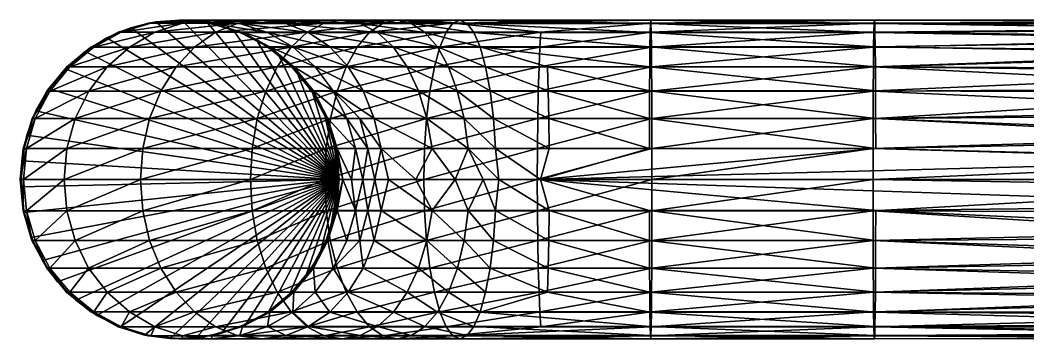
# Model space of a CAD drawing. Extents: x -0.59 to 0.59, y -0.13 to 0.13.
# Drawn here: x -0.5926 to -0.3235, y -0.0423 to 0.0426 of the extents above; entities that cross this region are included whole.
import ezdxf

# ---------------------------------------------------------------- set-up
doc = ezdxf.new("R2010")
doc.units = 0
doc.layers.add('Wire_0_85_Bent90_Degrees_Small_v3', color=255, linetype='CONTINUOUS')

msp = doc.modelspace()

# ---------------------------------------------------------------- meshes
at = {"layer": 'Wire_0_85_Bent90_Degrees_Small_v3', "color": 255}
mesh = msp.add_polyface(dxfattribs=at)
corners = [(-0.556307, 0.04222, -0.70019), (-0.549415, 0.042636, -0.700186), (-0.549904, 0.042645, -0.28513), (-0.563025, 0.040647, -0.700195), (-0.558186, 0.041879, -0.285155), (-0.569394, 0.037958, -0.700199), (-0.56613, 0.03944, -0.285179), (-0.573459, 0.035466, -0.285202), (-0.54251, 0.041935, -0.700181), (-0.541602, 0.041784, -0.285105), (-0.530615, 0.008444, 0.016134), (-0.560418, 0.000134, -0.010078), (-0.559811, 0.008444, -0.010591), (-0.529246, 0.016424, 0.014197), (-0.557999, 0.016424, -0.012123), (-0.526975, 0.023748, 0.010984), (-0.554994, 0.023748, -0.014663), (-0.580831, 0.000134, -0.043797), (-0.580097, 0.008444, -0.0441), (-0.577904, 0.016424, -0.045007), (-0.574268, 0.023748, -0.046509), (-0.550926, 0.030165, -0.018101), (-0.569347, 0.030165, -0.048543), (-0.545994, 0.035466, -0.02227), (-0.563378, 0.035466, -0.05101), (-0.540394, 0.03944, -0.027004), (-0.556603, 0.03944, -0.053811), (-0.579335, 0.030165, -0.089512), (-0.572905, 0.035466, -0.090138), (-0.565606, 0.03944, -0.090849), (-0.534325, 0.041879, -0.032134), (-0.549261, 0.041879, -0.056847), (-0.557696, 0.041879, -0.09162), (-0.541606, 0.042645, -0.060014), (-0.549449, 0.042645, -0.092425), (-0.573695, 0.035466, -0.126353), (-0.566365, 0.03944, -0.126235), (-0.573642, 0.035466, -0.160807), (-0.566312, 0.03944, -0.160803), (-0.55842, 0.041879, -0.126107), (-0.550136, 0.042645, -0.125975), (-0.558367, 0.041879, -0.160798), (-0.550084, 0.042645, -0.160793), (-0.541182, 0.041784, -0.093232), (-0.541781, 0.041784, -0.160789), (-0.592414, -0.00177, -0.700215), (-0.5075, 0.000143, -0.700157), (-0.592164, 0.005168, -0.700215), (-0.590826, 0.01196, -0.700214), (-0.588404, 0.018423, -0.700212), (-0.584912, 0.024391, -0.70021), (-0.580488, 0.029706, -0.700207), (-0.575258, 0.034276, -0.700203)]
mesh.append_faces([[corners[k] for k in face] for face in [(0, 1, 2), (3, 0, 4), (5, 3, 6), (7, 5, 6), (6, 3, 4), (1, 8, 2), (4, 0, 2), (2, 8, 9), (10, 11, 12), (13, 12, 14), (15, 14, 16), (17, 12, 11), (18, 14, 12), (19, 16, 14), (16, 19, 20), (20, 21, 16), (21, 20, 22), (22, 23, 21), (23, 22, 24), (24, 25, 23), (25, 24, 26), (27, 24, 22), (28, 26, 24), (26, 28, 29), (30, 26, 31), (29, 31, 26), (31, 29, 32), (32, 33, 31), (33, 32, 34), (29, 35, 36), (36, 37, 38), (36, 32, 29), (32, 36, 39), (39, 34, 32), (34, 39, 40), (38, 39, 36), (39, 38, 41), (41, 40, 39), (40, 41, 42), (38, 7, 6), (6, 41, 38), (41, 6, 4), (4, 42, 41), (42, 4, 2), (40, 43, 34), (44, 40, 42), (2, 44, 42), (44, 2, 9), (45, 46, 47), (47, 46, 48), (48, 46, 49), (49, 46, 50), (50, 46, 51), (51, 46, 52), (52, 46, 5), (5, 46, 3)]], dxfattribs={"color": 255})
mesh = msp.add_polyface(dxfattribs=at)
corners = [(-0.511186, 0.017292, -0.700159), (-0.508891, 0.010744, -0.700158), (-0.510675, 0.016399, -0.285005), (-0.507854, 0.005488, -0.700157), (-0.507373, 0.000143, -0.274595), (-0.508221, 0.008428, -0.284998), (-0.5075, 0.000143, -0.700157), (-0.508089, -0.006764, -0.700157), (-0.507373, 0.000143, -0.274595), (-0.508395, 0.008428, -0.16076), (-0.506378, 0.000143, -0.090834), (-0.508441, 0.008428, -0.125292), (-0.518675, 0.02887, -0.700164), (-0.514469, 0.02338, -0.700162), (-0.514591, 0.023761, -0.285018), (-0.519828, 0.030222, -0.285036), (-0.531073, 0.000134, 0.016783), (-0.510818, 0.008444, 0.028117), (-0.511179, 0.000134, 0.028824), (-0.530615, 0.008444, 0.016134), (-0.509739, 0.016424, 0.026004), (-0.529246, 0.016424, 0.014197), (-0.560418, 0.000134, -0.010078), (-0.559811, 0.008444, -0.010591), (-0.507951, 0.023748, 0.0225), (-0.526975, 0.023748, 0.010984), (-0.50553, 0.030165, 0.017757), (-0.523902, 0.030165, 0.006634), (-0.557999, 0.016424, -0.012123), (-0.554994, 0.023748, -0.014663), (-0.550926, 0.030165, -0.018101), (-0.501015, 0.023761, -0.060289), (-0.513802, 0.030222, -0.071505), (-0.508956, 0.023761, -0.073502), (-0.519496, 0.030222, -0.095339), (-0.514277, 0.023761, -0.095841), (-0.505333, 0.016399, -0.074996), (-0.510375, 0.016399, -0.096217), (-0.520053, 0.030222, -0.125487), (-0.514813, 0.023761, -0.125397), (-0.510895, 0.016399, -0.12533), (-0.520004, 0.030222, -0.160772), (-0.514766, 0.023761, -0.160765), (-0.510848, 0.016399, -0.16076), (-0.507933, 0.008428, -0.096457), (-0.563025, 0.040647, -0.700195), (-0.556307, 0.04222, -0.70019), (-0.54251, 0.041935, -0.700181), (-0.535812, 0.040164, -0.700176), (-0.529475, 0.03736, -0.700172), (-0.523709, 0.033576, -0.700168)]
mesh.append_faces([[corners[k] for k in face] for face in [(0, 1, 2), (3, 4, 5), (6, 7, 8), (1, 3, 5), (2, 1, 5), (5, 4, 9), (9, 10, 11), (12, 13, 14), (13, 0, 14), (15, 12, 14), (14, 0, 2), (16, 17, 18), (17, 16, 19), (19, 20, 17), (20, 19, 21), (22, 19, 16), (23, 21, 19), (21, 24, 20), (24, 21, 25), (25, 26, 24), (26, 25, 27), (28, 25, 21), (29, 27, 25), (27, 29, 30), (31, 32, 33), (34, 33, 32), (33, 34, 35), (35, 36, 33), (36, 35, 37), (38, 35, 34), (35, 38, 39), (39, 37, 35), (37, 39, 40), (41, 39, 38), (39, 41, 42), (42, 40, 39), (40, 42, 43), (40, 44, 37), (44, 40, 11), (43, 11, 40), (11, 43, 9), (15, 42, 41), (42, 15, 14), (14, 43, 42), (43, 14, 2), (2, 9, 43), (9, 2, 5), (45, 6, 46), (47, 6, 48), (48, 6, 49), (49, 6, 50), (50, 6, 12), (12, 6, 13), (13, 6, 0), (0, 6, 1), (1, 6, 3)]], dxfattribs={"color": 255})
mesh = msp.add_polyface(dxfattribs=at)
corners = [(-0.54251, 0.041935, -0.700181), (-0.535812, 0.040164, -0.700176), (-0.541602, 0.041784, -0.285105), (-0.523709, 0.033576, -0.700168), (-0.518675, 0.02887, -0.700164), (-0.519828, 0.030222, -0.285036), (-0.529475, 0.03736, -0.700172), (-0.526241, 0.035492, -0.285057), (-0.533606, 0.039374, -0.28508), (-0.523902, 0.030165, 0.006634), (-0.502595, 0.035466, 0.012005), (-0.50553, 0.030165, 0.017757), (-0.520176, 0.035466, 0.00136), (-0.499262, 0.03944, 0.005475), (-0.515945, 0.03944, -0.004628), (-0.550926, 0.030165, -0.018101), (-0.545994, 0.035466, -0.02227), (-0.540394, 0.03944, -0.027004), (-0.51136, 0.041879, -0.011117), (-0.534325, 0.041879, -0.032134), (-0.506579, 0.042645, -0.017882), (-0.527999, 0.042645, -0.037483), (-0.556603, 0.03944, -0.053811), (-0.549261, 0.041879, -0.056847), (-0.541606, 0.042645, -0.060014), (-0.501787, 0.041784, -0.024664), (-0.521656, 0.041784, -0.042844), (-0.497171, 0.039374, -0.031196), (-0.515548, 0.039374, -0.048008), (-0.533933, 0.041784, -0.063187), (-0.526542, 0.039374, -0.066244), (-0.549449, 0.042645, -0.092425), (-0.541182, 0.041784, -0.093232), (-0.53322, 0.039374, -0.094008), (-0.50992, 0.035492, -0.052765), (-0.519733, 0.035492, -0.069057), (-0.505019, 0.030222, -0.056906), (-0.513802, 0.030222, -0.071505), (-0.525885, 0.035492, -0.094721), (-0.519496, 0.030222, -0.095339), (-0.541781, 0.041784, -0.160789), (-0.550136, 0.042645, -0.125975), (-0.533784, 0.039374, -0.160784), (-0.526419, 0.035492, -0.160778), (-0.520053, 0.030222, -0.125487), (-0.520004, 0.030222, -0.160772), (-0.556307, 0.04222, -0.70019), (-0.5075, 0.000143, -0.700157), (-0.549415, 0.042636, -0.700186)]
mesh.append_faces([[corners[k] for k in face] for face in [(0, 1, 2), (3, 4, 5), (6, 3, 7), (1, 6, 8), (2, 1, 8), (8, 6, 7), (7, 3, 5), (9, 10, 11), (10, 9, 12), (13, 12, 14), (15, 12, 9), (12, 15, 16), (16, 14, 12), (14, 16, 17), (17, 18, 14), (18, 17, 19), (19, 20, 18), (20, 19, 21), (22, 19, 17), (23, 21, 19), (21, 23, 24), (21, 25, 20), (25, 21, 26), (27, 26, 28), (24, 26, 21), (26, 24, 29), (29, 28, 26), (28, 29, 30), (31, 29, 24), (29, 31, 32), (32, 30, 29), (30, 32, 33), (30, 34, 28), (34, 30, 35), (35, 36, 34), (36, 35, 37), (33, 35, 30), (35, 33, 38), (38, 37, 35), (37, 38, 39), (40, 32, 41), (40, 33, 32), (33, 40, 42), (42, 38, 33), (38, 42, 43), (43, 39, 38), (44, 39, 43), (44, 43, 45), (2, 42, 40), (42, 2, 8), (8, 43, 42), (43, 8, 7), (7, 45, 43), (45, 7, 5), (46, 47, 48), (48, 47, 0)]], dxfattribs={"color": 255})
mesh = msp.add_polyface(dxfattribs=at)
corners = [(-0.494199, 0.000143, -0.063428), (-0.48691, 0.000143, -0.056355), (-0.496148, 0.008428, -0.064403), (-0.501026, 0.000143, -0.073412), (-0.49784, 0.000143, -0.067901), (-0.499753, 0.008428, -0.069323), (-0.504117, 0.000143, -0.081175), (-0.503067, 0.008428, -0.075935), (-0.507373, 0.000143, -0.274595), (-0.506378, 0.000143, -0.090834), (-0.508395, 0.008428, -0.16076), (-0.507933, 0.008428, -0.096457), (-0.508441, 0.008428, -0.125292), (-0.482517, 0.008428, -0.051937), (-0.511179, 0.000134, 0.028824), (-0.484587, 0.008444, 0.037807), (-0.484768, 0.000134, 0.038581), (-0.510818, 0.008444, 0.028117), (-0.484048, 0.016424, 0.035496), (-0.509739, 0.016424, 0.026004), (-0.483154, 0.023748, 0.031664), (-0.507951, 0.023748, 0.0225), (-0.481944, 0.030165, 0.026476), (-0.50553, 0.030165, 0.017757), (-0.480476, 0.035466, 0.020186), (-0.502595, 0.035466, 0.012005), (-0.478809, 0.03944, 0.013044), (-0.499262, 0.03944, 0.005475), (-0.520176, 0.035466, 0.00136), (-0.477002, 0.041879, 0.005305), (-0.49565, 0.041879, -0.001602), (-0.515945, 0.03944, -0.004628), (-0.51136, 0.041879, -0.011117), (-0.475117, 0.042645, -0.002763), (-0.491884, 0.042645, -0.00898), (-0.506579, 0.042645, -0.017882), (-0.488108, 0.041784, -0.016376), (-0.501787, 0.041784, -0.024664), (-0.484472, 0.039374, -0.023499), (-0.497171, 0.039374, -0.031196), (-0.521656, 0.041784, -0.042844), (-0.481124, 0.035492, -0.030061), (-0.49292, 0.035492, -0.037213), (-0.515548, 0.039374, -0.048008), (-0.50992, 0.035492, -0.052765), (-0.489218, 0.030222, -0.042453), (-0.505019, 0.030222, -0.056906), (-0.486194, 0.023761, -0.046733), (-0.501015, 0.023761, -0.060289), (-0.483933, 0.016399, -0.049934), (-0.498022, 0.016399, -0.062818), (-0.513802, 0.030222, -0.071505), (-0.508956, 0.023761, -0.073502), (-0.501853, 0.016399, -0.068055), (-0.505333, 0.016399, -0.074996), (-0.510375, 0.016399, -0.096217)]
mesh.append_faces([[corners[k] for k in face] for face in [(0, 1, 2), (3, 4, 5), (6, 3, 7), (8, 9, 10), (9, 6, 11), (4, 0, 2), (12, 9, 11), (11, 6, 7), (7, 3, 5), (5, 4, 2), (2, 1, 13), (14, 15, 16), (15, 14, 17), (17, 18, 15), (18, 17, 19), (19, 20, 18), (20, 19, 21), (21, 22, 20), (22, 21, 23), (23, 24, 22), (24, 23, 25), (26, 25, 27), (28, 27, 25), (29, 27, 30), (31, 30, 27), (30, 31, 32), (33, 30, 34), (32, 34, 30), (34, 32, 35), (35, 36, 34), (36, 35, 37), (37, 38, 36), (38, 37, 39), (40, 39, 37), (39, 41, 38), (41, 39, 42), (43, 42, 39), (42, 43, 44), (44, 45, 42), (45, 44, 46), (46, 47, 45), (47, 46, 48), (48, 49, 47), (49, 48, 50), (50, 13, 49), (13, 50, 2), (51, 48, 46), (52, 50, 48), (53, 50, 52), (53, 52, 54), (53, 2, 50), (2, 53, 5), (54, 5, 53), (5, 54, 7), (55, 7, 54), (7, 55, 11)]], dxfattribs={"color": 255})
mesh = msp.add_polyface(dxfattribs=at)
corners = [(-0.464747, 0.000143, -0.044022), (-0.453643, 0.000143, -0.042842), (-0.465646, 0.008428, -0.043383), (-0.48691, 0.000143, -0.056355), (-0.476447, 0.000143, -0.049004), (-0.482517, 0.008428, -0.051937), (-0.468886, 0.000143, -0.045208), (-0.472932, 0.008428, -0.046121), (-0.451336, 0.008428, -0.04193), (-0.484768, 0.000134, 0.038581), (-0.454447, 0.008444, 0.041372), (-0.454477, 0.000134, 0.042165), (-0.484587, 0.008444, 0.037807), (-0.454358, 0.016424, 0.039001), (-0.484048, 0.016424, 0.035496), (-0.454212, 0.023748, 0.035068), (-0.483154, 0.023748, 0.031664), (-0.454013, 0.030165, 0.029746), (-0.481944, 0.030165, 0.026476), (-0.453771, 0.035466, 0.023292), (-0.480476, 0.035466, 0.020186), (-0.453496, 0.03944, 0.015965), (-0.478809, 0.03944, 0.013044), (-0.477002, 0.041879, 0.005305), (-0.424188, 0.042645, -0.000112), (-0.475117, 0.042645, -0.002763), (-0.502595, 0.035466, 0.012005), (-0.499262, 0.03944, 0.005475), (-0.49565, 0.041879, -0.001602), (-0.424254, 0.041784, -0.008417), (-0.473227, 0.041784, -0.010851), (-0.424318, 0.039374, -0.016417), (-0.471408, 0.039374, -0.018642), (-0.42438, 0.035492, -0.023785), (-0.469734, 0.035492, -0.025818), (-0.45176, 0.030222, -0.030323), (-0.46828, 0.030222, -0.032069), (-0.451572, 0.023761, -0.035562), (-0.467094, 0.023761, -0.037176), (-0.45143, 0.016399, -0.039479), (-0.466206, 0.016399, -0.040994), (-0.491884, 0.042645, -0.00898), (-0.488108, 0.041784, -0.016376), (-0.484472, 0.039374, -0.023499), (-0.481124, 0.035492, -0.030061), (-0.478208, 0.030222, -0.035777), (-0.49292, 0.035492, -0.037213), (-0.489218, 0.030222, -0.042453), (-0.475828, 0.023761, -0.040445), (-0.486194, 0.023761, -0.046733), (-0.474047, 0.016399, -0.043936), (-0.483933, 0.016399, -0.049934)]
mesh.append_faces([[corners[k] for k in face] for face in [(0, 1, 2), (3, 4, 5), (4, 6, 7), (6, 0, 7), (5, 4, 7), (7, 0, 2), (2, 1, 8), (9, 10, 11), (10, 9, 12), (12, 13, 10), (13, 12, 14), (14, 15, 13), (15, 14, 16), (16, 17, 15), (17, 16, 18), (18, 19, 17), (19, 18, 20), (20, 21, 19), (21, 20, 22), (23, 21, 22), (24, 23, 25), (26, 22, 20), (27, 23, 22), (28, 25, 23), (29, 25, 30), (31, 30, 32), (33, 32, 34), (35, 34, 36), (36, 37, 35), (37, 36, 38), (38, 39, 37), (39, 38, 40), (40, 8, 39), (8, 40, 2), (41, 30, 25), (30, 41, 42), (42, 32, 30), (32, 42, 43), (43, 34, 32), (34, 43, 44), (44, 36, 34), (36, 44, 45), (46, 45, 44), (45, 46, 47), (45, 38, 36), (38, 45, 48), (47, 48, 45), (48, 47, 49), (48, 40, 38), (40, 48, 50), (49, 50, 48), (50, 49, 51), (50, 2, 40), (2, 50, 7), (51, 7, 50), (7, 51, 5)]], dxfattribs={"color": 255})
mesh = msp.add_polyface(dxfattribs=at)
corners = [(-0.451336, 0.008428, -0.04193), (-0.453643, 0.000143, -0.042842), (-0.424542, 0.008428, -0.041818), (-0.364095, 0.008428, -0.041965), (-0.423843, 0.000134, 0.04234), (-0.454448, -0.008176, 0.04138), (-0.454477, 0.000134, 0.042165), (-0.36481, 0.008444, 0.041373), (-0.364817, 0.000134, 0.042167), (-0.42385, 0.008444, 0.041546), (-0.364789, 0.016424, 0.039001), (-0.423869, 0.016424, 0.039173), (-0.454447, 0.008444, 0.041372), (-0.454358, 0.016424, 0.039001), (-0.364756, 0.023748, 0.035067), (-0.423902, 0.023748, 0.035238), (-0.36471, 0.030165, 0.029743), (-0.423946, 0.030165, 0.029911), (-0.454212, 0.023748, 0.035068), (-0.454013, 0.030165, 0.029746), (-0.364654, 0.035466, 0.023285), (-0.424, 0.035466, 0.023452), (-0.364591, 0.03944, 0.015955), (-0.424059, 0.03944, 0.01612), (-0.453771, 0.035466, 0.023292), (-0.453496, 0.03944, 0.015965), (-0.364522, 0.041879, 0.00801), (-0.424123, 0.041879, 0.008173), (-0.364449, 0.042645, -0.000274), (-0.424188, 0.042645, -0.000112), (-0.477002, 0.041879, 0.005305), (-0.364376, 0.041784, -0.008577), (-0.424254, 0.041784, -0.008417), (-0.364306, 0.039374, -0.016574), (-0.424318, 0.039374, -0.016417), (-0.475117, 0.042645, -0.002763), (-0.473227, 0.041784, -0.010851), (-0.364244, 0.035492, -0.02394), (-0.42438, 0.035492, -0.023785), (-0.364191, 0.030222, -0.030355), (-0.424438, 0.030222, -0.030203), (-0.471408, 0.039374, -0.018642), (-0.469734, 0.035492, -0.025818), (-0.45176, 0.030222, -0.030323), (-0.364149, 0.023761, -0.035594), (-0.424488, 0.023761, -0.035445), (-0.364118, 0.016399, -0.039512), (-0.424525, 0.016399, -0.039365), (-0.451572, 0.023761, -0.035562), (-0.45143, 0.016399, -0.039479)]
mesh.append_faces([[corners[k] for k in face] for face in [(0, 1, 2), (2, 1, 3), (4, 5, 6), (4, 7, 8), (7, 4, 9), (9, 10, 7), (10, 9, 11), (6, 9, 4), (9, 6, 12), (12, 11, 9), (11, 12, 13), (11, 14, 10), (14, 11, 15), (15, 16, 14), (16, 15, 17), (13, 15, 11), (15, 13, 18), (18, 17, 15), (17, 18, 19), (17, 20, 16), (20, 17, 21), (21, 22, 20), (22, 21, 23), (19, 21, 17), (21, 19, 24), (24, 23, 21), (23, 24, 25), (23, 26, 22), (26, 23, 27), (27, 28, 26), (28, 27, 29), (25, 27, 23), (30, 27, 25), (30, 29, 27), (29, 31, 28), (31, 29, 32), (32, 33, 31), (33, 32, 34), (35, 32, 29), (36, 34, 32), (34, 37, 33), (37, 34, 38), (38, 39, 37), (39, 38, 40), (41, 38, 34), (42, 40, 38), (43, 40, 42), (44, 40, 45), (46, 45, 47), (43, 45, 40), (45, 43, 48), (48, 47, 45), (47, 48, 49), (3, 47, 2), (49, 2, 47), (2, 49, 0)]], dxfattribs={"color": 255})
mesh = msp.add_polyface(dxfattribs=at)
corners = [(-0.36471, 0.030165, 0.029743), (-0.25, 0.02439, 0.034727), (-0.364756, 0.023748, 0.035067), (-0.25, 0.029706, 0.030303), (-0.25, 0.034276, 0.025072), (-0.25, 0.037958, 0.019208), (-0.364654, 0.035466, 0.023285), (-0.25, 0.040646, 0.01284), (-0.364591, 0.03944, 0.015955), (-0.25, 0.04222, 0.006122), (-0.364522, 0.041879, 0.00801), (-0.364376, 0.041784, -0.008577), (-0.25, 0.042636, -0.00077), (-0.364449, 0.042645, -0.000274), (-0.25, 0.000143, -0.042686), (-0.25, 0.005489, -0.042332), (-0.453643, 0.000143, -0.042842), (-0.25, 0.018423, 0.038219), (-0.25, 0.011959, 0.040641), (-0.364789, 0.016424, 0.039001), (-0.25, 0.005167, 0.041978), (-0.36481, 0.008444, 0.041373), (-0.25, -0.00177, 0.042228), (-0.364817, 0.000134, 0.042167), (-0.25, -0.00864, 0.041391), (-0.36481, -0.008176, 0.041382), (-0.25, -0.015285, 0.039461), (-0.36479, -0.016152, 0.039016), (-0.25, -0.021483, 0.036452), (-0.25, -0.027106, 0.032428), (-0.364756, -0.023469, 0.035085), (-0.25, -0.032021, 0.027543), (-0.36471, -0.029879, 0.029759), (-0.25, -0.03611, 0.021948), (-0.364654, -0.035172, 0.023298), (-0.25, -0.039264, 0.015775), (-0.364591, -0.039141, 0.015961), (-0.25, -0.041352, 0.009202), (-0.364521, -0.04158, 0.00801), (-0.364243, -0.035217, -0.023954), (-0.25, -0.030828, -0.029348), (-0.36419, -0.029948, -0.030367), (-0.25, -0.006764, -0.042097), (-0.453643, 0.000143, -0.042842), (-0.364094, -0.008144, -0.041966), (-0.25, 0.023381, -0.035717), (-0.364149, 0.023761, -0.035594), (-0.364118, 0.016399, -0.039512), (-0.25, 0.010745, -0.041295), (-0.364095, 0.008428, -0.041965), (-0.25, 0.028871, -0.03151), (-0.364191, 0.030222, -0.030355), (-0.25, 0.033576, -0.026476), (-0.364244, 0.035492, -0.02394), (-0.25, 0.03736, -0.02071), (-0.364306, 0.039374, -0.016574), (-0.25, 0.040164, -0.014373), (-0.25, -0.042292, 0.00235), (-0.364448, -0.042349, -0.000278), (-0.25, -0.042096, -0.004569), (-0.364376, -0.041495, -0.008586), (-0.25, -0.04081, -0.011387), (-0.364306, -0.039093, -0.016587), (-0.25, -0.038473, -0.017917), (-0.25, -0.025679, -0.03393), (-0.364148, -0.023485, -0.035602), (-0.25, -0.019831, -0.037641), (-0.364117, -0.016118, -0.039516), (-0.25, -0.013471, -0.040389), (-0.42454, -0.008144, -0.041818), (-0.424438, 0.030222, -0.030203), (-0.424488, 0.023761, -0.035445), (-0.424525, 0.016399, -0.039365)]
mesh.append_faces([[corners[k] for k in face] for face in [(0, 1, 2), (3, 1, 0), (4, 3, 0), (5, 4, 6), (7, 5, 8), (9, 7, 10), (11, 12, 13), (14, 15, 16), (17, 18, 19), (18, 20, 21), (20, 22, 23), (22, 24, 25), (24, 26, 25), (25, 26, 27), (28, 29, 30), (29, 31, 32), (31, 33, 34), (33, 35, 36), (35, 37, 36), (36, 37, 38), (39, 40, 41), (42, 43, 44), (42, 14, 43), (45, 46, 47), (48, 47, 49), (46, 50, 51), (51, 52, 53), (53, 54, 55), (55, 56, 11), (13, 9, 10), (10, 7, 8), (8, 5, 6), (6, 4, 0), (1, 17, 2), (2, 17, 19), (19, 18, 21), (21, 20, 23), (23, 22, 25), (26, 28, 27), (27, 28, 30), (30, 29, 32), (32, 31, 34), (34, 33, 36), (37, 57, 38), (38, 57, 58), (58, 59, 60), (60, 61, 62), (62, 63, 39), (41, 64, 65), (65, 66, 67), (67, 68, 44), (15, 49, 16), (69, 67, 44), (70, 46, 51), (71, 47, 46), (72, 49, 47)]], dxfattribs={"color": 255})
mesh = msp.add_polyface(dxfattribs=at)
corners = [(-0.25, 0.041935, -0.007675), (-0.25, 0.042636, -0.00077), (-0.364376, 0.041784, -0.008577), (-0.25, 0.040164, -0.014373), (-0.25, 0.03736, -0.02071), (-0.364306, 0.039374, -0.016574), (-0.25, 0.033576, -0.026476), (-0.364244, 0.035492, -0.02394), (-0.25, 0.028871, -0.03151), (-0.364191, 0.030222, -0.030355), (-0.25, 0.010745, -0.041295), (-0.25, 0.017293, -0.039), (-0.364118, 0.016399, -0.039512), (-0.25, 0.023381, -0.035717), (-0.25, -0.042292, 0.00235), (-0.25, -0.042096, -0.004569), (-0.364448, -0.042349, -0.000278), (-0.25, -0.04081, -0.011387), (-0.364376, -0.041495, -0.008586), (-0.25, -0.038473, -0.017917), (-0.364306, -0.039093, -0.016587), (-0.25, -0.035135, -0.023957), (-0.364243, -0.035217, -0.023954), (-0.25, -0.030828, -0.029348), (-0.25, -0.025679, -0.03393), (-0.25, -0.019831, -0.037641), (-0.364148, -0.023485, -0.035602), (-0.25, -0.013471, -0.040389), (-0.364117, -0.016118, -0.039516), (-0.25, -0.006764, -0.042097), (-0.364094, -0.008144, -0.041966), (-0.25, 0.005489, -0.042332), (-0.364095, 0.008428, -0.041965), (-0.364149, 0.023761, -0.035594), (-0.25, 0.04222, 0.006122), (-0.364449, 0.042645, -0.000274), (-0.36419, -0.029948, -0.030367), (-0.25, 0.000143, -0.042686), (-0.25, -0.041352, 0.009202), (-0.25, -0.039264, 0.015775), (-0.25, -0.03611, 0.021948), (-0.25, -0.032021, 0.027543), (-0.25, -0.027106, 0.032428), (-0.25, -0.021483, 0.036452), (-0.25, -0.015285, 0.039461), (-0.25, -0.00864, 0.041391), (-0.25, -0.00177, 0.042228), (-0.25, 0.005167, 0.041978), (-0.25, 0.011959, 0.040641), (-0.25, 0.018423, 0.038219), (-0.25, 0.02439, 0.034727), (-0.25, 0.029706, 0.030303), (-0.25, 0.034276, 0.025072), (-0.25, 0.037958, 0.019208), (-0.25, 0.040646, 0.01284)]
mesh.append_faces([[corners[k] for k in face] for face in [(0, 1, 2), (3, 0, 2), (4, 3, 5), (6, 4, 7), (8, 6, 9), (10, 11, 12), (11, 13, 12), (14, 15, 16), (15, 17, 18), (17, 19, 20), (19, 21, 22), (21, 23, 22), (24, 25, 26), (25, 27, 28), (27, 29, 30), (31, 10, 32), (13, 8, 33), (1, 34, 35), (23, 24, 36), (37, 29, 27), (37, 27, 25), (37, 25, 24), (37, 24, 23), (37, 23, 21), (37, 21, 19), (37, 19, 17), (37, 17, 15), (37, 15, 14), (37, 14, 38), (37, 38, 39), (37, 39, 40), (37, 40, 41), (37, 41, 42), (37, 42, 43), (37, 43, 44), (37, 44, 45), (37, 45, 46), (37, 46, 47), (37, 47, 48), (37, 48, 49), (37, 49, 50), (37, 50, 51), (37, 51, 52), (37, 52, 53), (37, 53, 54), (37, 54, 34), (37, 34, 1), (37, 1, 0), (37, 0, 3), (37, 3, 4), (37, 4, 6), (37, 6, 8), (37, 8, 13), (37, 13, 11), (37, 11, 10), (37, 10, 31)]], dxfattribs={"color": 255})
mesh = msp.add_polyface(dxfattribs=at)
corners = [(-0.580488, 0.029706, -0.700207), (-0.575258, 0.034276, -0.700203), (-0.579915, 0.030165, -0.285222), (-0.569394, 0.037958, -0.700199), (-0.573459, 0.035466, -0.285202), (-0.588404, 0.018423, -0.700212), (-0.584912, 0.024391, -0.70021), (-0.585239, 0.023748, -0.285239), (-0.590826, 0.01196, -0.700214), (-0.589172, 0.016424, -0.285251), (-0.592164, 0.005168, -0.700215), (-0.591544, 0.008444, -0.285258), (-0.592414, -0.00177, -0.700215), (-0.592337, 0.000134, -0.285261), (-0.559811, 0.008444, -0.010591), (-0.580831, 0.000134, -0.043797), (-0.580097, 0.008444, -0.0441), (-0.557999, 0.016424, -0.012123), (-0.577904, 0.016424, -0.045007), (-0.591706, 0.000134, -0.088309), (-0.590916, 0.008444, -0.088386), (-0.588554, 0.016424, -0.088616), (-0.574268, 0.023748, -0.046509), (-0.584637, 0.023748, -0.088997), (-0.569347, 0.030165, -0.048543), (-0.579335, 0.030165, -0.089512), (-0.563378, 0.035466, -0.05101), (-0.572905, 0.035466, -0.090138), (-0.592578, 0.000134, -0.126659), (-0.591784, 0.008444, -0.126646), (-0.589412, 0.016424, -0.126608), (-0.592523, 0.000134, -0.160821), (-0.591729, 0.008444, -0.16082), (-0.589357, 0.016424, -0.160819), (-0.585478, 0.023748, -0.126544), (-0.580153, 0.030165, -0.126457), (-0.585423, 0.023748, -0.160816), (-0.580099, 0.030165, -0.160812), (-0.573695, 0.035466, -0.126353), (-0.565606, 0.03944, -0.090849), (-0.573642, 0.035466, -0.160807), (-0.566365, 0.03944, -0.126235), (-0.566312, 0.03944, -0.160803)]
mesh.append_faces([[corners[k] for k in face] for face in [(0, 1, 2), (1, 3, 4), (5, 6, 7), (8, 5, 9), (10, 8, 11), (12, 10, 13), (13, 10, 11), (11, 8, 9), (6, 0, 7), (9, 5, 7), (7, 0, 2), (2, 1, 4), (14, 15, 16), (17, 16, 18), (19, 16, 15), (16, 19, 20), (20, 18, 16), (18, 20, 21), (21, 22, 18), (22, 21, 23), (23, 24, 22), (24, 23, 25), (26, 25, 27), (28, 20, 19), (20, 28, 29), (29, 21, 20), (21, 29, 30), (31, 29, 28), (29, 31, 32), (32, 30, 29), (30, 32, 33), (30, 23, 21), (23, 30, 34), (34, 25, 23), (25, 34, 35), (33, 34, 30), (34, 33, 36), (36, 35, 34), (35, 36, 37), (13, 32, 31), (32, 13, 11), (11, 33, 32), (33, 11, 9), (9, 36, 33), (36, 9, 7), (7, 37, 36), (37, 7, 2), (35, 27, 25), (27, 35, 38), (38, 39, 27), (37, 38, 35), (38, 37, 40), (40, 41, 38), (2, 40, 37), (40, 2, 4), (4, 42, 40)]], dxfattribs={"color": 255})
mesh = msp.add_polyface(dxfattribs=at)
corners = [(-0.5075, 0.000143, -0.700157), (-0.507373, 0.000143, -0.274595), (-0.507854, 0.005488, -0.700157), (-0.501026, 0.000143, -0.073412), (-0.504117, 0.000143, -0.081175), (-0.503067, -0.008144, -0.075936), (-0.49784, 0.000143, -0.067901), (-0.499753, -0.008144, -0.069324), (-0.494199, 0.000143, -0.063428), (-0.496148, -0.008144, -0.064403), (-0.48691, 0.000143, -0.056355), (-0.482516, -0.008144, -0.051938), (-0.506378, 0.000143, -0.090834), (-0.507373, 0.000143, -0.274595), (-0.508441, -0.008144, -0.125294), (-0.507933, -0.008144, -0.096458), (-0.48393, -0.016118, -0.049937), (-0.498019, -0.016118, -0.062821), (-0.486189, -0.023485, -0.04674), (-0.50101, -0.023485, -0.060294), (-0.489211, -0.029948, -0.042462), (-0.50501, -0.029948, -0.056914), (-0.501851, -0.016118, -0.068058), (-0.50533, -0.016118, -0.074999), (-0.508949, -0.023485, -0.073506), (-0.481118, -0.035217, -0.030073), (-0.492912, -0.035217, -0.037223), (-0.484467, -0.039093, -0.02351), (-0.497164, -0.039093, -0.031206), (-0.50991, -0.035217, -0.052773), (-0.515538, -0.039093, -0.048016), (-0.488104, -0.041495, -0.016384), (-0.501782, -0.041495, -0.024671), (-0.491881, -0.042349, -0.008984), (-0.506576, -0.042349, -0.017886), (-0.477001, -0.04158, 0.005306), (-0.49565, -0.04158, -0.001601), (-0.51136, -0.04158, -0.011116), (-0.47881, -0.039141, 0.013051), (-0.499265, -0.039141, 0.005481), (-0.480478, -0.035172, 0.020198), (-0.5026, -0.035172, 0.012016), (-0.515949, -0.039141, -0.004622), (-0.481947, -0.029879, 0.026492), (-0.505538, -0.029879, 0.017771), (-0.483158, -0.023469, 0.031681), (-0.507959, -0.023469, 0.022515), (-0.484052, -0.016152, 0.035511), (-0.509746, -0.016152, 0.026017), (-0.484589, -0.008176, 0.037816), (-0.510822, -0.008176, 0.028125), (-0.484768, 0.000134, 0.038581), (-0.511179, 0.000134, 0.028824)]
mesh.append_faces([[corners[k] for k in face] for face in [(0, 1, 2), (3, 4, 5), (6, 3, 7), (8, 6, 9), (10, 8, 11), (4, 12, 5), (12, 13, 14), (11, 8, 9), (9, 6, 7), (7, 3, 5), (5, 12, 15), (15, 12, 14), (9, 16, 11), (16, 9, 17), (17, 18, 16), (18, 17, 19), (19, 20, 18), (20, 19, 21), (7, 17, 9), (17, 7, 22), (5, 22, 7), (22, 5, 23), (15, 23, 5), (22, 19, 17), (24, 19, 22), (24, 22, 23), (24, 21, 19), (25, 20, 26), (27, 26, 28), (21, 26, 20), (26, 21, 29), (29, 28, 26), (28, 29, 30), (28, 31, 27), (31, 28, 32), (32, 33, 31), (33, 32, 34), (30, 32, 28), (35, 33, 36), (34, 36, 33), (36, 34, 37), (38, 36, 39), (37, 39, 36), (40, 39, 41), (42, 41, 39), (41, 43, 40), (43, 41, 44), (44, 45, 43), (45, 44, 46), (46, 47, 45), (47, 46, 48), (48, 49, 47), (49, 48, 50), (50, 51, 49), (51, 50, 52)]], dxfattribs={"color": 255})
mesh = msp.add_polyface(dxfattribs=at)
corners = [(-0.591577, -0.00864, -0.700214), (-0.592414, -0.00177, -0.700215), (-0.591552, -0.008176, -0.285258), (-0.586638, -0.021482, -0.700211), (-0.589647, -0.015285, -0.700213), (-0.589187, -0.016152, -0.285251), (-0.582614, -0.027106, -0.700208), (-0.585256, -0.023469, -0.285239), (-0.577729, -0.032021, -0.700205), (-0.579931, -0.029879, -0.285222), (-0.572134, -0.03611, -0.700201), (-0.573471, -0.035172, -0.285202), (-0.592337, 0.000134, -0.285261), (-0.569362, -0.029879, -0.048537), (-0.572918, -0.035172, -0.090137), (-0.579351, -0.029879, -0.089511), (-0.574284, -0.023469, -0.046502), (-0.584654, -0.023469, -0.088995), (-0.577918, -0.016152, -0.045001), (-0.588569, -0.016152, -0.088614), (-0.559818, -0.008176, -0.010586), (-0.580105, -0.008176, -0.044097), (-0.560418, 0.000134, -0.010078), (-0.580831, 0.000134, -0.043797), (-0.590924, -0.008176, -0.088385), (-0.591706, 0.000134, -0.088309), (-0.566371, -0.039141, -0.126235), (-0.573708, -0.035172, -0.126353), (-0.580169, -0.029879, -0.126458), (-0.566318, -0.039141, -0.160803), (-0.573654, -0.035172, -0.160808), (-0.580115, -0.029879, -0.160812), (-0.566136, -0.039141, -0.285179), (-0.585496, -0.023469, -0.126544), (-0.589427, -0.016152, -0.126608), (-0.585441, -0.023469, -0.160816), (-0.589372, -0.016152, -0.160818), (-0.591793, -0.008176, -0.126646), (-0.592578, 0.000134, -0.126659), (-0.591737, -0.008176, -0.16082), (-0.592523, 0.000134, -0.160821)]
mesh.append_faces([[corners[k] for k in face] for face in [(0, 1, 2), (3, 4, 5), (6, 3, 7), (8, 6, 9), (10, 8, 11), (11, 8, 9), (9, 6, 7), (4, 0, 5), (7, 3, 5), (5, 0, 2), (2, 1, 12), (13, 14, 15), (15, 16, 13), (16, 15, 17), (17, 18, 16), (18, 17, 19), (20, 18, 21), (22, 21, 23), (19, 21, 18), (21, 19, 24), (24, 23, 21), (23, 24, 25), (14, 26, 27), (27, 15, 14), (15, 27, 28), (27, 29, 30), (30, 28, 27), (28, 30, 31), (30, 32, 11), (11, 31, 30), (31, 11, 9), (28, 17, 15), (17, 28, 33), (33, 19, 17), (19, 33, 34), (31, 33, 28), (33, 31, 35), (35, 34, 33), (34, 35, 36), (34, 24, 19), (24, 34, 37), (37, 25, 24), (25, 37, 38), (36, 37, 34), (37, 36, 39), (39, 38, 37), (38, 39, 40), (9, 35, 31), (35, 9, 7), (7, 36, 35), (36, 7, 5), (5, 39, 36), (39, 5, 2), (2, 40, 39), (40, 2, 12)]], dxfattribs={"color": 255})
mesh = msp.add_polyface(dxfattribs=at)
corners = [(-0.565961, -0.039264, -0.700197), (-0.572134, -0.03611, -0.700201), (-0.566136, -0.039141, -0.285179), (-0.552536, -0.042292, -0.700188), (-0.559388, -0.041352, -0.700192), (-0.558187, -0.04158, -0.285155), (-0.545617, -0.042096, -0.700183), (-0.549899, -0.042349, -0.28513), (-0.541592, -0.041495, -0.285105), (-0.573471, -0.035172, -0.285202), (-0.540399, -0.039141, -0.027), (-0.549262, -0.04158, -0.056848), (-0.55661, -0.039141, -0.053809), (-0.549444, -0.042349, -0.092426), (-0.541602, -0.042349, -0.060016), (-0.557697, -0.04158, -0.091621), (-0.565613, -0.039141, -0.090849), (-0.546003, -0.035172, -0.022263), (-0.56339, -0.035172, -0.051006), (-0.550939, -0.029879, -0.01809), (-0.569362, -0.029879, -0.048537), (-0.572918, -0.035172, -0.090137), (-0.526986, -0.023469, 0.010998), (-0.555007, -0.023469, -0.014651), (-0.529255, -0.016152, 0.014209), (-0.55801, -0.016152, -0.012113), (-0.53062, -0.008176, 0.016141), (-0.559818, -0.008176, -0.010586), (-0.531073, 0.000134, 0.016783), (-0.560418, 0.000134, -0.010078), (-0.574284, -0.023469, -0.046502), (-0.577918, -0.016152, -0.045001), (-0.580105, -0.008176, -0.044097), (-0.550131, -0.042349, -0.125976), (-0.541772, -0.041495, -0.160789), (-0.550079, -0.042349, -0.160794), (-0.55842, -0.04158, -0.126108), (-0.566371, -0.039141, -0.126235), (-0.558368, -0.04158, -0.160798), (-0.566318, -0.039141, -0.160803), (-0.573708, -0.035172, -0.126353), (-0.573654, -0.035172, -0.160808), (-0.5075, 0.000143, -0.700157), (-0.577729, -0.032021, -0.700205), (-0.582614, -0.027106, -0.700208), (-0.586638, -0.021482, -0.700211), (-0.589647, -0.015285, -0.700213), (-0.591577, -0.00864, -0.700214), (-0.592414, -0.00177, -0.700215)]
mesh.append_faces([[corners[k] for k in face] for face in [(0, 1, 2), (3, 4, 5), (6, 3, 7), (8, 6, 7), (4, 0, 2), (7, 3, 5), (5, 4, 2), (2, 1, 9), (10, 11, 12), (13, 11, 14), (11, 13, 15), (15, 12, 11), (12, 15, 16), (12, 17, 10), (17, 12, 18), (18, 19, 17), (19, 18, 20), (16, 18, 12), (18, 16, 21), (21, 20, 18), (22, 19, 23), (24, 23, 25), (26, 25, 27), (28, 27, 29), (20, 23, 19), (23, 20, 30), (30, 25, 23), (25, 30, 31), (31, 27, 25), (32, 29, 27), (33, 13, 34), (33, 34, 35), (8, 35, 34), (35, 8, 7), (33, 15, 13), (15, 33, 36), (36, 16, 15), (16, 36, 37), (35, 36, 33), (36, 35, 38), (38, 37, 36), (37, 38, 39), (37, 21, 16), (39, 40, 37), (7, 38, 35), (38, 7, 5), (5, 39, 38), (39, 5, 2), (2, 41, 39), (0, 42, 1), (1, 42, 43), (43, 42, 44), (44, 42, 45), (45, 42, 46), (46, 42, 47), (47, 42, 48)]], dxfattribs={"color": 255})
mesh = msp.add_polyface(dxfattribs=at)
corners = [(-0.507373, 0.000143, -0.274595), (-0.508089, -0.006764, -0.700157), (-0.50822, -0.008144, -0.284998), (-0.512545, -0.019831, -0.70016), (-0.516256, -0.025679, -0.700163), (-0.514582, -0.023485, -0.285018), (-0.509797, -0.013471, -0.700158), (-0.51067, -0.016118, -0.285005), (-0.508441, -0.008144, -0.125294), (-0.508394, -0.008144, -0.160761), (-0.519816, -0.029948, -0.285036), (-0.50533, -0.016118, -0.074999), (-0.507933, -0.008144, -0.096458), (-0.510371, -0.016118, -0.096219), (-0.50501, -0.029948, -0.056914), (-0.508949, -0.023485, -0.073506), (-0.513792, -0.029948, -0.07151), (-0.514269, -0.023485, -0.095843), (-0.519484, -0.029948, -0.095341), (-0.523912, -0.029879, 0.006648), (-0.507959, -0.023469, 0.022515), (-0.505538, -0.029879, 0.017771), (-0.526986, -0.023469, 0.010998), (-0.509746, -0.016152, 0.026017), (-0.529255, -0.016152, 0.014209), (-0.550939, -0.029879, -0.01809), (-0.555007, -0.023469, -0.014651), (-0.510822, -0.008176, 0.028125), (-0.53062, -0.008176, 0.016141), (-0.511179, 0.000134, 0.028824), (-0.531073, 0.000134, 0.016783), (-0.55801, -0.016152, -0.012113), (-0.559818, -0.008176, -0.010586), (-0.510891, -0.016118, -0.125332), (-0.510844, -0.016118, -0.160761), (-0.514805, -0.023485, -0.125398), (-0.520041, -0.029948, -0.125488), (-0.514757, -0.023485, -0.160766), (-0.519992, -0.029948, -0.160772), (-0.5075, 0.000143, -0.700157), (-0.520838, -0.030828, -0.700166), (-0.526229, -0.035136, -0.70017), (-0.532269, -0.038473, -0.700174), (-0.538799, -0.04081, -0.700178), (-0.545617, -0.042096, -0.700183), (-0.552536, -0.042292, -0.700188), (-0.559388, -0.041352, -0.700192), (-0.565961, -0.039264, -0.700197)]
mesh.append_faces([[corners[k] for k in face] for face in [(0, 1, 2), (3, 4, 5), (2, 6, 7), (6, 3, 7), (8, 0, 9), (1, 6, 2), (9, 0, 2), (7, 3, 5), (5, 4, 10), (11, 12, 13), (14, 15, 16), (13, 15, 11), (15, 13, 17), (17, 16, 15), (16, 17, 18), (19, 20, 21), (20, 19, 22), (22, 23, 20), (23, 22, 24), (25, 22, 19), (26, 24, 22), (24, 27, 23), (27, 24, 28), (28, 29, 27), (29, 28, 30), (31, 28, 24), (32, 30, 28), (8, 13, 12), (13, 8, 33), (9, 33, 8), (33, 9, 34), (33, 17, 13), (17, 33, 35), (35, 18, 17), (18, 35, 36), (34, 35, 33), (35, 34, 37), (37, 36, 35), (36, 37, 38), (2, 34, 9), (34, 2, 7), (7, 37, 34), (37, 7, 5), (5, 38, 37), (38, 5, 10), (1, 39, 6), (6, 39, 3), (3, 39, 4), (4, 39, 40), (40, 39, 41), (41, 39, 42), (42, 39, 43), (43, 39, 44), (44, 39, 45), (45, 39, 46), (46, 39, 47)]], dxfattribs={"color": 255})
mesh = msp.add_polyface(dxfattribs=at)
corners = [(-0.48691, 0.000143, -0.056355), (-0.482516, -0.008144, -0.051938), (-0.476447, 0.000143, -0.049004), (-0.464747, 0.000143, -0.044022), (-0.451333, -0.008144, -0.04193), (-0.453643, 0.000143, -0.042842), (-0.472931, -0.008144, -0.046121), (-0.468886, 0.000143, -0.045208), (-0.465645, -0.008144, -0.043383), (-0.451428, -0.016118, -0.039482), (-0.466204, -0.016118, -0.040997), (-0.45157, -0.023485, -0.035569), (-0.46709, -0.023485, -0.037183), (-0.451758, -0.029948, -0.030334), (-0.468276, -0.029948, -0.03208), (-0.469731, -0.035217, -0.025831), (-0.424318, -0.039093, -0.016429), (-0.471405, -0.039093, -0.018653), (-0.424253, -0.041495, -0.008426), (-0.473224, -0.041495, -0.01086), (-0.424187, -0.042349, -0.000117), (-0.475115, -0.042349, -0.002768), (-0.474045, -0.016118, -0.043939), (-0.48393, -0.016118, -0.049937), (-0.475824, -0.023485, -0.040452), (-0.486189, -0.023485, -0.04674), (-0.478203, -0.029948, -0.035787), (-0.489211, -0.029948, -0.042462), (-0.481118, -0.035217, -0.030073), (-0.484467, -0.039093, -0.02351), (-0.492912, -0.035217, -0.037223), (-0.488104, -0.041495, -0.016384), (-0.491881, -0.042349, -0.008984), (-0.424122, -0.04158, 0.008174), (-0.477001, -0.04158, 0.005306), (-0.453496, -0.039141, 0.015972), (-0.47881, -0.039141, 0.013051), (-0.453771, -0.035172, 0.023304), (-0.480478, -0.035172, 0.020198), (-0.454013, -0.029879, 0.029762), (-0.481947, -0.029879, 0.026492), (-0.454213, -0.023469, 0.035086), (-0.483158, -0.023469, 0.031681), (-0.454359, -0.016152, 0.039015), (-0.484052, -0.016152, 0.035511), (-0.454448, -0.008176, 0.04138), (-0.484589, -0.008176, 0.037816), (-0.454477, 0.000134, 0.042165), (-0.484768, 0.000134, 0.038581), (-0.49565, -0.04158, -0.001601), (-0.499265, -0.039141, 0.005481)]
mesh.append_faces([[corners[k] for k in face] for face in [(0, 1, 2), (3, 4, 5), (2, 6, 7), (7, 8, 3), (4, 3, 8), (8, 7, 6), (6, 2, 1), (8, 9, 4), (9, 8, 10), (10, 11, 9), (11, 10, 12), (12, 13, 11), (13, 12, 14), (15, 13, 14), (16, 15, 17), (18, 17, 19), (20, 19, 21), (6, 10, 8), (10, 6, 22), (1, 22, 6), (22, 1, 23), (22, 12, 10), (12, 22, 24), (23, 24, 22), (24, 23, 25), (24, 14, 12), (14, 24, 26), (25, 26, 24), (26, 25, 27), (26, 15, 14), (15, 26, 28), (27, 28, 26), (28, 17, 15), (17, 28, 29), (30, 29, 28), (29, 19, 17), (19, 29, 31), (31, 21, 19), (21, 31, 32), (33, 21, 34), (35, 34, 36), (36, 37, 35), (37, 36, 38), (38, 39, 37), (39, 38, 40), (40, 41, 39), (41, 40, 42), (42, 43, 41), (43, 42, 44), (44, 45, 43), (45, 44, 46), (46, 47, 45), (47, 46, 48), (32, 34, 21), (49, 36, 34), (50, 38, 36)]], dxfattribs={"color": 255})
mesh = msp.add_polyface(dxfattribs=at)
corners = [(-0.364094, -0.008144, -0.041966), (-0.453643, 0.000143, -0.042842), (-0.42454, -0.008144, -0.041818), (-0.451333, -0.008144, -0.04193), (-0.364117, -0.016118, -0.039516), (-0.424523, -0.016118, -0.039368), (-0.451428, -0.016118, -0.039482), (-0.364148, -0.023485, -0.035602), (-0.424486, -0.023485, -0.035453), (-0.36419, -0.029948, -0.030367), (-0.424437, -0.029948, -0.030214), (-0.45157, -0.023485, -0.035569), (-0.451758, -0.029948, -0.030334), (-0.364243, -0.035217, -0.023954), (-0.42438, -0.035217, -0.023798), (-0.364306, -0.039093, -0.016587), (-0.424318, -0.039093, -0.016429), (-0.469731, -0.035217, -0.025831), (-0.364376, -0.041495, -0.008586), (-0.424253, -0.041495, -0.008426), (-0.364448, -0.042349, -0.000278), (-0.424187, -0.042349, -0.000117), (-0.471405, -0.039093, -0.018653), (-0.473224, -0.041495, -0.01086), (-0.364521, -0.04158, 0.00801), (-0.424122, -0.04158, 0.008174), (-0.364591, -0.039141, 0.015961), (-0.424059, -0.039141, 0.016127), (-0.475115, -0.042349, -0.002768), (-0.477001, -0.04158, 0.005306), (-0.453496, -0.039141, 0.015972), (-0.364654, -0.035172, 0.023298), (-0.423999, -0.035172, 0.023465), (-0.36471, -0.029879, 0.029759), (-0.423946, -0.029879, 0.029928), (-0.453771, -0.035172, 0.023304), (-0.454013, -0.029879, 0.029762), (-0.364756, -0.023469, 0.035085), (-0.423902, -0.023469, 0.035255), (-0.36479, -0.016152, 0.039016), (-0.42387, -0.016152, 0.039188), (-0.454213, -0.023469, 0.035086), (-0.454359, -0.016152, 0.039015), (-0.36481, -0.008176, 0.041382), (-0.42385, -0.008176, 0.041554), (-0.364817, 0.000134, 0.042167), (-0.423843, 0.000134, 0.04234), (-0.454448, -0.008176, 0.04138)]
mesh.append_faces([[corners[k] for k in face] for face in [(0, 1, 2), (2, 1, 3), (4, 2, 5), (3, 5, 2), (5, 3, 6), (5, 7, 4), (7, 5, 8), (8, 9, 7), (9, 8, 10), (6, 8, 5), (8, 6, 11), (11, 10, 8), (10, 11, 12), (10, 13, 9), (13, 10, 14), (14, 15, 13), (15, 14, 16), (12, 14, 10), (17, 14, 12), (17, 16, 14), (16, 18, 15), (18, 16, 19), (19, 20, 18), (20, 19, 21), (22, 19, 16), (23, 21, 19), (21, 24, 20), (24, 21, 25), (25, 26, 24), (26, 25, 27), (28, 25, 21), (29, 27, 25), (30, 27, 29), (27, 31, 26), (31, 27, 32), (32, 33, 31), (33, 32, 34), (30, 32, 27), (32, 30, 35), (35, 34, 32), (34, 35, 36), (34, 37, 33), (37, 34, 38), (38, 39, 37), (39, 38, 40), (36, 38, 34), (38, 36, 41), (41, 40, 38), (40, 41, 42), (40, 43, 39), (43, 40, 44), (44, 45, 43), (45, 44, 46), (42, 44, 40), (44, 42, 47), (47, 46, 44)]], dxfattribs={"color": 255})
mesh = msp.add_polyface(dxfattribs=at)
corners = [(-0.526229, -0.035136, -0.70017), (-0.532269, -0.038473, -0.700174), (-0.526228, -0.035217, -0.285057), (-0.538799, -0.04081, -0.700178), (-0.545617, -0.042096, -0.700183), (-0.541592, -0.041495, -0.285105), (-0.533593, -0.039093, -0.28508), (-0.516256, -0.025679, -0.700163), (-0.520838, -0.030828, -0.700166), (-0.519816, -0.029948, -0.285036), (-0.501782, -0.041495, -0.024671), (-0.515538, -0.039093, -0.048016), (-0.521649, -0.041495, -0.04285), (-0.506576, -0.042349, -0.017886), (-0.527995, -0.042349, -0.037486), (-0.513792, -0.029948, -0.07151), (-0.50991, -0.035217, -0.052773), (-0.50501, -0.029948, -0.056914), (-0.519721, -0.035217, -0.069063), (-0.526531, -0.039093, -0.066249), (-0.519484, -0.029948, -0.095341), (-0.525872, -0.035217, -0.094723), (-0.533207, -0.039093, -0.09401), (-0.533925, -0.041495, -0.063191), (-0.541602, -0.042349, -0.060016), (-0.541173, -0.041495, -0.093233), (-0.549444, -0.042349, -0.092426), (-0.499265, -0.039141, 0.005481), (-0.51136, -0.04158, -0.011116), (-0.515949, -0.039141, -0.004622), (-0.534326, -0.04158, -0.032134), (-0.540399, -0.039141, -0.027), (-0.5026, -0.035172, 0.012016), (-0.520183, -0.035172, 0.00137), (-0.505538, -0.029879, 0.017771), (-0.523912, -0.029879, 0.006648), (-0.546003, -0.035172, -0.022263), (-0.550939, -0.029879, -0.01809), (-0.549262, -0.04158, -0.056848), (-0.520041, -0.029948, -0.125488), (-0.526405, -0.035217, -0.160779), (-0.519992, -0.029948, -0.160772), (-0.533772, -0.039093, -0.160784), (-0.541772, -0.041495, -0.160789)]
mesh.append_faces([[corners[k] for k in face] for face in [(0, 1, 2), (3, 4, 5), (1, 3, 6), (7, 8, 9), (8, 0, 2), (9, 8, 2), (2, 1, 6), (6, 3, 5), (10, 11, 12), (12, 13, 10), (13, 12, 14), (15, 16, 17), (16, 15, 18), (18, 11, 16), (11, 18, 19), (20, 18, 15), (18, 20, 21), (21, 19, 18), (19, 21, 22), (19, 12, 11), (12, 19, 23), (23, 14, 12), (14, 23, 24), (22, 23, 19), (23, 22, 25), (25, 24, 23), (24, 25, 26), (27, 28, 29), (14, 28, 13), (28, 14, 30), (30, 29, 28), (29, 30, 31), (32, 29, 33), (33, 34, 32), (34, 33, 35), (31, 33, 29), (33, 31, 36), (36, 35, 33), (35, 36, 37), (24, 30, 14), (30, 24, 38), (38, 31, 30), (39, 21, 20), (40, 21, 39), (40, 39, 41), (40, 22, 21), (22, 40, 42), (42, 25, 22), (25, 42, 43), (43, 26, 25), (9, 40, 41), (40, 9, 2), (2, 42, 40), (42, 2, 6), (6, 43, 42), (43, 6, 5)]], dxfattribs={"color": 255})

doc.saveas('drawing.dxf')
